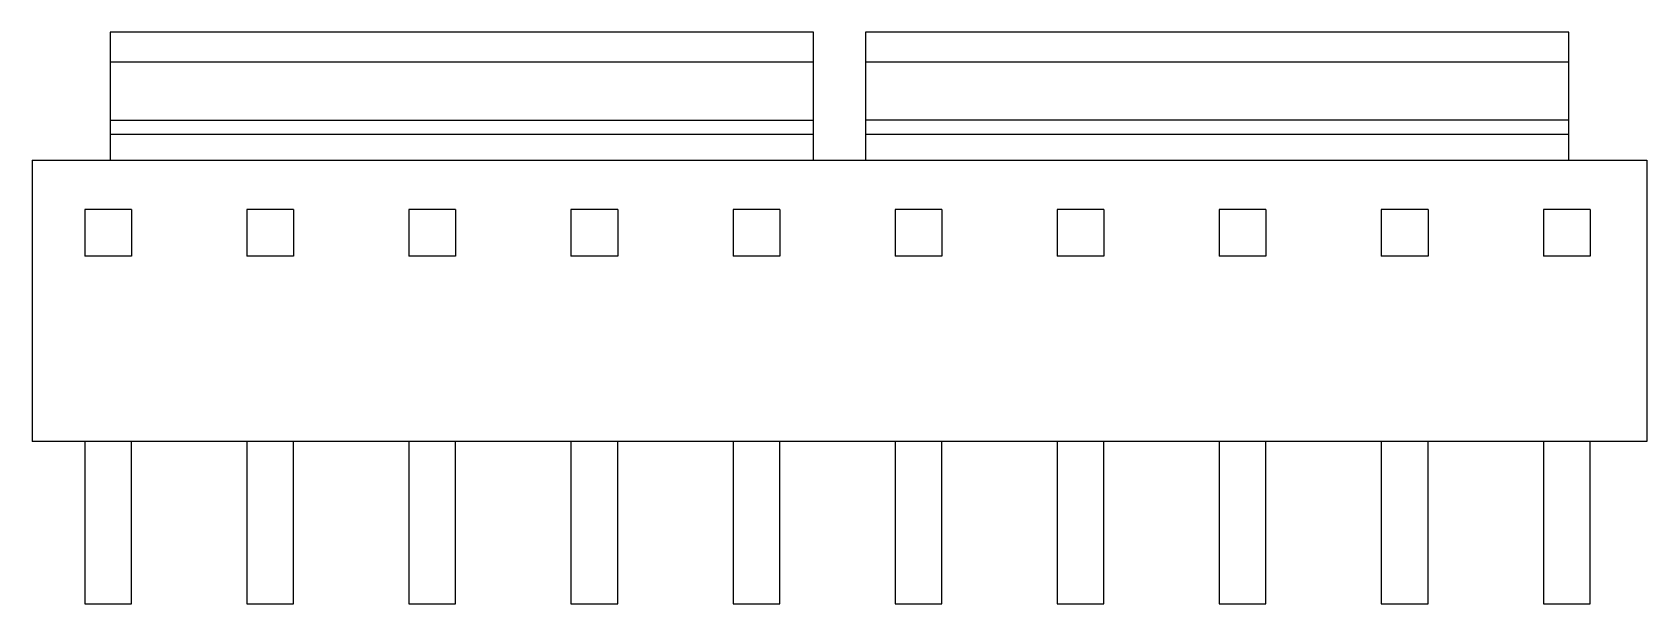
# Model space of a CAD drawing. Header units: millimetres. Extents: x -19.7 to 19.7, y -7.4 to 6.6.
import ezdxf

# ---------------------------------------------------------------- set-up
doc = ezdxf.new("R2010")
doc.units = ezdxf.units.MM

msp = doc.modelspace()

# ---------------------------------------------------------------- linework, layer by layer
at = {"color": 7, "linetype": 'Continuous', "lineweight": 25}
for p, q in [((-17.831, 6.566), (-17.831, 3.442)), ((-0.635, 6.566), (-17.831, 6.566)), ((-0.635, 3.442), (-0.635, 6.566)), ((0.635, 6.566), (0.635, 3.442)), ((17.831, 6.566), (0.635, 6.566)), ((17.831, 3.442), (17.831, 6.566)), ((-17.831, 5.844), (-0.635, 5.844)), ((0.635, 5.844), (17.831, 5.844)), ((-17.831, 4.421), (-0.635, 4.421)), ((17.831, 4.421), (0.635, 4.421)), ((-17.831, 4.077), (-0.635, 4.077)), ((0.635, 4.077), (17.831, 4.077)), ((-19.736, 3.442), (-19.736, -3.442)), ((-19.736, 3.442), (19.736, 3.442)), ((19.736, 3.442), (19.736, -3.442)), ((-18.453, 2.235), (-18.453, 1.092)), ((-17.31, 2.235), (-18.453, 2.235)), ((-17.31, 2.235), (-17.31, 1.092)), ((-14.491, 2.235), (-14.491, 1.092)), ((-13.348, 2.235), (-14.491, 2.235)), ((-13.348, 2.235), (-13.348, 1.092)), ((-10.528, 2.235), (-10.528, 1.092)), ((-9.385, 2.235), (-10.528, 2.235)), ((-9.385, 2.235), (-9.385, 1.092)), ((-6.566, 2.235), (-6.566, 1.092)), ((-5.423, 2.235), (-6.566, 2.235)), ((-5.423, 2.235), (-5.423, 1.092)), ((-2.603, 2.235), (-2.603, 1.092)), ((-1.46, 2.235), (-2.603, 2.235)), ((-1.46, 2.235), (-1.46, 1.092)), ((2.502, 2.235), (1.359, 2.235)), ((1.359, 2.235), (1.359, 1.092)), ((2.502, 2.235), (2.502, 1.092)), ((5.321, 2.235), (5.321, 1.092)), ((6.464, 2.235), (5.321, 2.235)), ((6.464, 2.235), (6.464, 1.092)), ((9.284, 2.235), (9.284, 1.092)), ((10.427, 2.235), (9.284, 2.235)), ((10.427, 2.235), (10.427, 1.092)), ((13.246, 2.235), (13.246, 1.092)), ((14.389, 2.235), (13.246, 2.235)), ((14.389, 2.235), (14.389, 1.092)), ((17.209, 2.235), (17.209, 1.092)), ((18.352, 2.235), (17.209, 2.235)), ((18.352, 2.235), (18.352, 1.092)), ((-17.31, 1.092), (-18.453, 1.092)), ((-13.348, 1.092), (-14.491, 1.092)), ((-9.385, 1.092), (-10.528, 1.092)), ((-5.423, 1.092), (-6.566, 1.092)), ((-1.46, 1.092), (-2.603, 1.092)), ((2.502, 1.092), (1.359, 1.092)), ((6.464, 1.092), (5.321, 1.092)), ((10.427, 1.092), (9.284, 1.092)), ((14.389, 1.092), (13.246, 1.092)), ((18.352, 1.092), (17.209, 1.092)), ((19.736, -3.442), (-19.736, -3.442)), ((-18.453, -3.442), (-18.453, -7.404)), ((-17.31, -7.404), (-17.31, -3.442)), ((-14.491, -3.442), (-14.491, -7.404)), ((-13.348, -7.404), (-13.348, -3.442)), ((-10.528, -3.442), (-10.528, -7.404)), ((-9.385, -7.404), (-9.385, -3.442)), ((-6.566, -3.442), (-6.566, -7.404)), ((-5.423, -7.404), (-5.423, -3.442)), ((-2.603, -3.442), (-2.603, -7.404)), ((-1.46, -7.404), (-1.46, -3.442)), ((1.359, -3.442), (1.359, -7.404)), ((2.502, -7.404), (2.502, -3.442)), ((5.321, -3.442), (5.321, -7.404)), ((6.464, -7.404), (6.464, -3.442)), ((9.284, -3.442), (9.284, -7.404)), ((10.427, -7.404), (10.427, -3.442)), ((13.246, -3.442), (13.246, -7.404)), ((14.389, -7.404), (14.389, -3.442)), ((17.209, -3.442), (17.209, -7.404)), ((18.352, -7.404), (18.352, -3.442)), ((-18.453, -7.404), (-17.31, -7.404)), ((-14.491, -7.404), (-13.348, -7.404)), ((-10.528, -7.404), (-9.385, -7.404)), ((-6.566, -7.404), (-5.423, -7.404)), ((-2.603, -7.404), (-1.46, -7.404)), ((1.359, -7.404), (2.502, -7.404)), ((5.321, -7.404), (6.464, -7.404)), ((9.284, -7.404), (10.427, -7.404)), ((13.246, -7.404), (14.389, -7.404)), ((17.209, -7.404), (18.352, -7.404))]:
    msp.add_line(p, q, dxfattribs=at)

doc.saveas('drawing.dxf')
